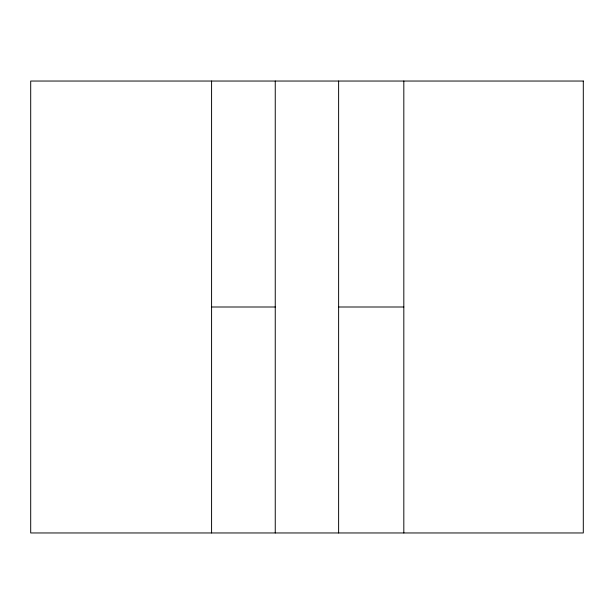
<?xml version="1.0" encoding="UTF-8"?>
<svg xmlns="http://www.w3.org/2000/svg" width="614" height="614" viewBox="0 0 614 614"><rect width="100%" height="100%" fill="white"/><g stroke="black" fill="none" stroke-linecap="round" stroke-linejoin="round"><path stroke-width="0.92" d="M211.584 307L275.249 307M338.621 307L403.82 307M403.82 81.04L403.82 532.96M338.621 81.04L338.621 532.96M275.249 81.04L275.249 532.96M211.584 81.04L211.584 532.96M583.3 81.04L30.7 81.04L30.7 532.96L583.3 532.96L583.3 81.04"/></g></svg>
